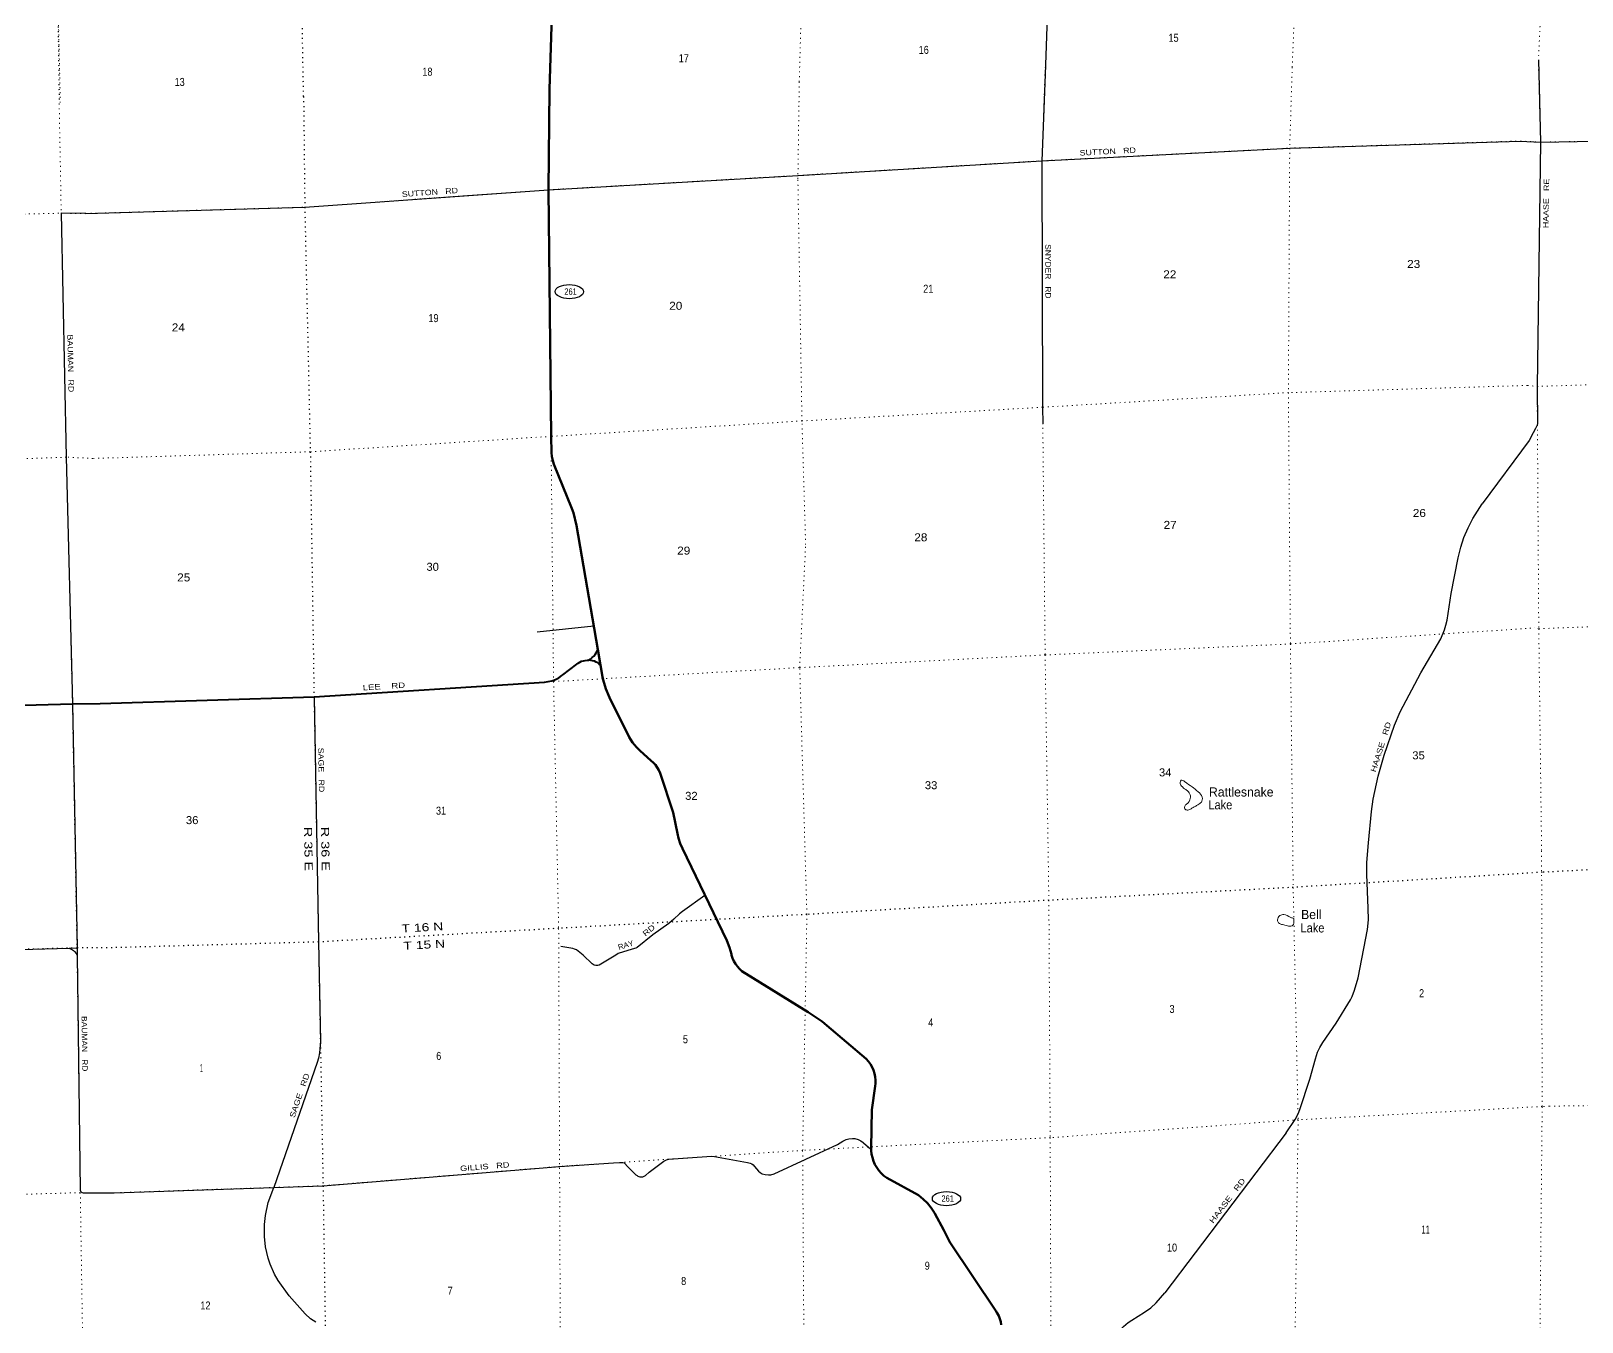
# Model space of a CAD drawing. Header units: feet. Extents: x 501257 to 757852, y -360805 to -170898.
# Drawn here: x 658054 to 691971, y -246230 to -218004 of the extents above; entities that cross this region are included whole.
import ezdxf
from ezdxf.enums import TextEntityAlignment as Align

# ---------------------------------------------------------------- set-up
doc = ezdxf.new("R2010")
doc.units = ezdxf.units.FT
doc.header["$LTSCALE"] = 70
doc.linetypes.add('DOTTED', pattern=[1.5, 0.3, -1.2])
for name, color, linetype, lineweight in [('17', 7, 'Continuous', 25), ('23', 7, 'Continuous', 70), ('26', 7, 'Continuous', 40), ('27', 7, 'Continuous', 13), ('29', 7, 'Continuous', 25), ('30', 7, 'Continuous', 25), ('39', 7, 'Continuous', 13), ('6', 7, 'DOTTED', 25), ('7', 7, 'DOTTED', 13)]:
    doc.layers.add(name, color=color, linetype=linetype, lineweight=lineweight)
doc.layers.add('41', color=7, linetype='Continuous')

msp = doc.modelspace()

# ---------------------------------------------------------------- linework, layer by layer
at = {"layer": '17'}
for centre in [(669826.45, -223702.06), (678073.69, -243533.8)]:
    msp.add_ellipse(centre, major_axis=(309.24, -1), ratio=0.500121, dxfattribs=at)
at = {"layer": '23'}
msp.add_line((670507.19, -231870.14), (670447.9, -231523.63), dxfattribs=at)
for points in [[(669678.54, -206034.17), (669677.8, -210636.49), (669494.54, -216078.88), (669395.93, -219277.08)], [(670447.9, -231523.63), (669984.15, -228813.09), (669913.82, -228537.42), (669882.38, -228442.72), (669488.75, -227470.91), (669463.61, -227391.44), (669446.19, -227307.02), (669437.7, -227221.25), (669425.37, -226866.8), (669370.48, -221475.19), (669395.93, -219277.08)], [(679272.31, -246296.3), (679260.73, -246228.2), (679242.08, -246161.69), (679216.59, -246097.49), (679184.53, -246036.3), (679153.66, -245988.97), (678144.81, -244487.61), (678014.2, -244223.91), (677820.88, -243857.81), (677813, -243844.37), (677739.88, -243734.84), (677655.72, -243633.55), (677561.43, -243541.61), (677458.04, -243460.04), (676769.56, -243079.86), (676705.64, -243032.65), (676647.01, -242979.03), (676594.3, -242919.56), (676548.1, -242854.92), (676508.91, -242785.8), (676477.15, -242712.96), (676453.19, -242637.2), (676437.28, -242559.35), (676429.59, -242480.26), (676429.28, -242420.39), (676442.18, -241595.13), (676516, -241071.61), (676521.23, -241015.91), (676521.35, -240941.77), (676513.73, -240868.03), (676498.44, -240795.48), (676475.65, -240724.94), (676445.61, -240657.16), (676408.65, -240592.89), (676365.17, -240532.84), (676315.66, -240477.66), (675456.02, -239744.91), (675352.81, -239662.05), (675050.39, -239452.82), (673600.41, -238557.67), (673548.56, -238511.07), (673501.87, -238459.32), (673460.85, -238402.96), (673425.94, -238342.62), (673397.53, -238278.97), (673375.93, -238212.69), (673369.04, -238184.68), (673328.9, -238041.69), (673270.33, -237892.74), (672301.93, -235876.11), (672251.21, -235766.21), (672212.25, -235651.6), (672188.26, -235549.01), (672097.9, -235093.28), (671812.66, -234227.91), (671783.73, -234164.3), (671748.32, -234104.06), (671706.8, -234047.86), (671659.63, -233996.3), (671618.58, -233959.12), (671365.92, -233735.04), (671292.78, -233660.43), (671209.11, -233557.38), (671136.68, -233446.15), (670708.07, -232575.92), (670626.82, -232386.28), (670565.83, -232189.18), (670551, -232126.22), (670507.19, -231870.14)]]:
    msp.add_lwpolyline(points, dxfattribs=at)
at = {"layer": '26'}
for points in [[(653341.44, -219742.48), (653389.15, -222102.39), (653497.95, -227508.52), (653647.46, -232859.11), (658959.7, -232714.98), (659563.36, -232709.07)], [(670252.53, -231759.35), (670279.88, -231741.42), (670293.26, -231732.65), (670328.8, -231703.61), (670361.12, -231671.02), (670389.85, -231635.23), (670414.68, -231596.63), (670435.34, -231555.65), (670438.51, -231547.57), (670447.9, -231523.63)], [(659563.36, -232709.07), (664242.81, -232559.59), (669284.36, -232241.11), (669365.32, -232228.84), (669444.55, -232208.17), (669521.18, -232179.33), (669594.39, -232142.64), (669663.35, -232098.5), (669686.7, -232081.1), (669988.57, -231845.93), (670021.64, -231821.89), (670057.03, -231801.44), (670094.37, -231784.8), (670133.25, -231772.16), (670173.23, -231763.65), (670213.88, -231759.37), (670252.53, -231759.35)], [(670507.19, -231870.14), (670480.13, -231845.79), (670447.05, -231821.77), (670411.64, -231801.34), (670374.29, -231784.72), (670335.41, -231772.1), (670295.42, -231763.62), (670254.76, -231759.35), (670252.53, -231759.35)], [(670510.91, -231873.53), (670510.51, -231873.13), (670507.19, -231870.14)]]:
    msp.add_lwpolyline(points, dxfattribs=at)
at = {"layer": '29', "linetype": 'DOTTED'}
msp.add_line((658475.09, -205516.54), (658670.31, -219589.26), dxfattribs=at)
at = {"layer": '29'}
for p, q in [((680360.46, -215426.9), (680228.93, -218956.63)), ((691018.52, -218632.53), (691064.63, -220432.87)), ((690617.53, -220408.51), (691064.63, -220432.87)), ((690815.69, -226954.37), (689788.56, -228340.77)), ((670364.34, -231014.19), (669125.08, -231146.22)), ((685501.4, -242096.3), (682851.56, -245591.14))]:
    msp.add_line(p, q, dxfattribs=at)
for points in [[(680228.93, -218956.63), (680160.27, -220841.18), (680172.84, -226230.05), (680180.64, -226589.91)], [(659253.72, -221992.84), (664040.85, -221855.62), (669370.48, -221475.19), (674826.83, -221161.36), (680160.27, -220841.18), (685579.52, -220564.7), (690617.53, -220408.51)], [(691064.63, -220432.87), (690990.46, -225775.62), (690995.13, -226581.92), (690988.74, -226621.32), (690978.1, -226651.14), (690956.81, -226692.26), (690905.6, -226790.5), (690815.69, -226954.37)], [(691064.63, -220432.87), (694687, -220366.1), (695214.87, -220408.7), (695327.52, -220411.87), (696440.78, -220335.66)], [(659253.72, -221992.84), (658714.29, -221988.11), (658825.1, -227321.66), (658959.7, -232714.98), (659060.57, -238052.84), (659060.31, -238207.96)], [(689111.75, -230299.5), (689261.02, -229521.57), (689318.8, -229285.54), (689386.2, -229078.42), (689482.5, -228866.48), (689583.61, -228659.36), (689788.56, -228340.77)], [(687267.7, -236448.18), (687267.7, -236183.24), (687301.4, -235752.14), (687368.81, -235070.56), (687407.32, -234798.41), (687513.26, -234292.64), (687648.06, -233835.05), (687869.55, -233182.36), (687994.72, -232890.95), (688447.31, -232033.56), (688880.64, -231291.77), (688967.32, -231094.26), (688996.21, -230993.11), (689025.08, -230887.16), (689111.75, -230299.5)], [(664242.81, -232559.59), (664341.08, -237921.72), (664381.79, -240093.43)], [(685501.4, -242096.3), (685698.09, -241802.06), (685765.49, -241681.64), (685804.01, -241582.9), (686015.86, -240918.18), (686141.05, -240475.03), (686189.19, -240332.93), (686237.34, -240229.38), (686304.75, -240118.59), (686593.63, -239694.71), (686911.4, -239184.13), (686945.1, -239111.88), (686993.25, -238972.19), (687075.11, -238702.45), (687277.32, -237652.38), (687301.39, -237440.44), (687296.58, -237180.34), (687267.7, -236448.18)], [(672791.84, -236907.78), (672299.13, -237252.49), (672236.01, -237304.44), (672113.87, -237422.56), (671999.87, -237520.32), (671649.72, -237764.71), (671311.78, -238041.69), (671281.25, -238059), (671201.85, -238082.43), (670896.49, -238176.11), (670863.92, -238193.41), (670802.85, -238229.06), (670477.13, -238428.65), (670452.7, -238437.81), (670407.91, -238436.8), (670369.24, -238427.63), (670322.41, -238396.07), (670126.98, -238208.7), (669980.4, -238094.65), (669941.73, -238077.33), (669903.04, -238066.13), (669642.47, -238017.25)], [(653856.44, -238191.87), (658890.17, -238056.74), (659060.57, -238052.84)], [(658890.17, -238056.74), (658959.22, -238093.79), (658986.25, -238110.82), (659008.26, -238130.85), (659041.29, -238172.91), (659060.31, -238207.96)], [(659060.31, -238207.96), (659130.77, -243347.06), (659138.95, -243370.73), (659150.78, -243384.38), (659172.61, -243398.03), (659195.35, -243403.49), (659873.41, -243404.85)], [(664381.79, -240093.43), (664371.91, -240257.54), (664359.69, -240345.11), (664339.33, -240459.16), (664313.67, -240555.37), (663364.54, -243287.72)], [(674304.31, -242989.3), (675690.78, -242346.11), (675806.92, -242278.12)], [(675806.92, -242278.12), (675883.26, -242242.17), (675936.23, -242225.31), (676015.67, -242215.67), (676071.04, -242218.08), (676140.85, -242237.35), (676203.45, -242268.66), (676254, -242309.6), (676261.22, -242312.01), (676420.11, -242454.11)], [(659872.41, -243404.88), (664440.39, -243251.62), (669609.86, -242829.75), (670788.87, -242751.99)], [(670788.87, -242751.99), (670945.69, -242741.33), (670993.84, -242742.52), (671022.73, -242750.96), (671040.79, -242764.8), (671099.77, -242828.03), (671282.73, -243011.07), (671308.01, -243030.93), (671326.06, -243041.17), (671369.39, -243054.42), (671403.1, -243057.42), (671434.39, -243053.21), (671465.7, -243041.77), (671489.76, -243025.52), (671571.61, -242953.27), (671894.2, -242712.43), (671921.9, -242696.16), (671949.58, -242682.91), (671976.06, -242674.48), (672004.94, -242669.08), (672934.19, -242606.46), (673001.6, -242608.85), (673083.45, -242625.72), (673719, -242741.33), (673781.6, -242756.97), (673815.29, -242770.23), (673847.8, -242794.9), (673877.88, -242828.03), (673959.73, -242929.18), (673995.85, -242963.49), (674046.4, -242991.8), (674109, -243009.25), (674181.21, -243015.89), (674229.36, -243011.07), (674304.31, -242989.3)], [(664284.37, -246230.98), (664225.34, -246201.44), (664168.34, -246162.74), (664048.22, -246051.76), (663698.07, -245660.72), (663461.93, -245326.72), (663376.43, -245184.15), (663282.78, -244968.27), (663237.99, -244831.81), (663185.06, -244585.38), (663160.64, -244363.39), (663160.63, -244096.59), (663180.99, -243899.03), (663242.06, -243615.95), (663364.54, -243287.72)], [(681663.29, -246756.62), (681730.73, -246609.26), (681795.73, -246498.48), (681863.14, -246409.36), (681942.58, -246329.89), (682046.1, -246240.78), (682125.54, -246187.79), (682407.21, -246016.79), (682539.61, -245922.87), (682662.39, -245809.67), (682851.56, -245591.14)]]:
    msp.add_lwpolyline(points, dxfattribs=at)
at = {"layer": '39'}
for points in [[(683211.14, -234511.89), (683182.78, -234438.28), (683205.34, -234385.28), (683280.66, -234415.2), (683443, -234529.03), (683574.94, -234635.72), (683665.04, -234755.76), (683648.13, -234862.93), (683567.35, -234919.7), (683512.22, -234959.61), (683466.54, -234979.1), (683407.39, -235019.12), (683335.57, -235039.4), (683282.29, -235006.8), (683292.36, -234940.09), (683345.25, -234892.2), (683384.12, -234846.76), (683400.34, -234783.88), (683408.7, -234727.28), (683391.06, -234675.49), (683336.87, -234612.73), (683277.26, -234570.26), (683240.12, -234539.18), (683211.14, -234511.89)], [(685667.1, -237406.54), (685600.55, -237383.84), (685449.83, -237321.98), (685364.01, -237344.7), (685312.58, -237440.84), (685334.54, -237502.56), (685422.23, -237542.17), (685529.66, -237569.11), (685630.21, -237568.08), (685659.28, -237542.52), (685667.89, -237514.15), (685670.67, -237476.9), (685668.91, -237458.41), (685666.81, -237406.44)]]:
    msp.add_spline(points, degree=3, dxfattribs=at)
at = {"layer": '6'}
for points in [[(664015.11, -219434.34), (663958.52, -216386.7), (663885.28, -211060.73), (663804.62, -205320.46)], [(664015.11, -219434.34), (664040.85, -221855.62), (664160.8, -227203.01), (664242.81, -232559.59), (664341.08, -237921.72), (664440.39, -243251.62), (664523.32, -248571.96), (664603.5, -253934.63), (664692.32, -259317.18), (664692.17, -264684.29), (664693.12, -265205.61)], [(722518.12, -235839.98), (717650.32, -235776.19), (712257.16, -235843.77), (707048.69, -235903.37), (701656.1, -235989.04), (696383.56, -236121.14), (691101.56, -236398.45)], [(691101.56, -236398.45), (685655.34, -236728.14), (680312.71, -237010.36), (675021.17, -237319.21), (669592.72, -237624.14), (664341.08, -237921.72), (659717.72, -238051.39)], [(659717.72, -238051.39), (659060.57, -238052.84), (653776.43, -238194.17), (648476.15, -238333.93), (643155.65, -238470.24), (637855.82, -238553.59), (632842.06, -238649), (628308.09, -238841.7)]]:
    msp.add_lwpolyline(points, dxfattribs=at)
at = {"layer": '7'}
for points in [[(685633.21, -218794.85), (685789.08, -215106.87), (686008.73, -209686.63), (685954.39, -204450.89)], [(691606.15, -204269.77), (691395.14, -209738.94), (691187.09, -215067.38), (691018.52, -218632.53)], [(680498.05, -204679.62), (680514.99, -209981.57), (680361.11, -215423.44), (680228.93, -218956.63)], [(669683.27, -205120.24), (669677.19, -210517.45), (669496.5, -216038.74), (669395.93, -219277.08)], [(658501.92, -205482.92), (658551.51, -211245.85), (658626.98, -216609.19), (658696.64, -219628.75)], [(674854.52, -219116.25), (674945.53, -215722.77), (674946.64, -215696.85)], [(691016.63, -218632.59), (691064.63, -220432.87), (690990.46, -225775.62), (691025.42, -231072.6), (691087.64, -235938.45)], [(680227.86, -218956.66), (680160.27, -220841.18), (680175.63, -226155.75), (680230.46, -231645.73), (680312.71, -237010.36), (680341.42, -242199.51), (680361.79, -247580.1), (680326.98, -252932.17), (680278.77, -258306.77), (680364.62, -263657.2), (680368.85, -264744.42)], [(685633.21, -218794.85), (685579.52, -220564.7), (685550.56, -225910.55), (685594.46, -231405.13), (685655.34, -236728.14), (685763.33, -241810.26), (685688.18, -247225.93), (685635.95, -252500.28), (685573.75, -257911.29), (685669.2, -263313.75), (685693.63, -264585.31)], [(669396.09, -219277.07), (669370.48, -221475.19), (669425.37, -226866.8), (669481.37, -232228.2), (669592.72, -237624.14), (669612.65, -242755.45), (669634.54, -248220.26), (669685.96, -253630.09), (669681.34, -259049.67), (669897.4, -264382.08), (669918.18, -265053.08)], [(674942.74, -261373.78), (674906.81, -258684.46), (675007.31, -253241.86), (674962.76, -247860), (674928.27, -242477.83), (675021.17, -237319.21), (674863.54, -231922.65), (674993.23, -229233.92), (674913.22, -226529.88), (674824.04, -221235.66), (674854.52, -219116.25)], [(658670.31, -219589.26), (658714.95, -222012.26), (658825.1, -227321.66), (658959.7, -232714.98), (659058.56, -238052.9), (659131.62, -243403.63), (659216.63, -248750), (659289.47, -254092.68), (659383.19, -259462.98), (659477.4, -264851.4), (659477.43, -265356.68)], [(722010.05, -219786.08), (717979.69, -219822.95), (712653.18, -219836.06), (707336.58, -219844.83), (701890.02, -219940.29), (696436.82, -220337.8), (691064.63, -220432.87), (690617.55, -220408.95)], [(659253.72, -221992.84), (664040.85, -221855.62), (669370.48, -221475.19), (674826.83, -221161.36), (680160.27, -220841.18), (685579.52, -220564.7), (690617.55, -220408.95)], [(627865.26, -222749.5), (632463.6, -222585.17), (637419.46, -222432.98), (642743.13, -222338.89), (648028.9, -222183.41), (653389.15, -222102.39), (658706.24, -221988.34), (659254.71, -221992.81)], [(690779.31, -225752.65), (690990.46, -225775.62), (696420.32, -225596.19), (701818.36, -225299.06), (707162.76, -225214.95), (712464.17, -225158.7)], [(690779.31, -225752.65), (685550.56, -225910.55), (680172.84, -226230.05), (674913.22, -226529.88), (669425.37, -226866.8), (664160.8, -227203.01), (659408.49, -227349.46)], [(659408.49, -227349.46), (658825.1, -227321.66), (653497.95, -227508.52), (648197.51, -227569.73), (642872.82, -227700.11), (637570.03, -227821.82), (632585.47, -227954.68), (628012.96, -228116.39)], [(722353.02, -230623.43), (717769.1, -230446.08), (712386.55, -230467.04), (707022.83, -230575.92), (701713.26, -230616.65), (699057.81, -230615.91), (696398.11, -230864.82), (691025.42, -231072.6), (690939.79, -231054.29)], [(659563.35, -232708.75), (664242.81, -232559.59), (669481.37, -232228.2), (674863.54, -231922.65), (680230.46, -231645.73), (685594.46, -231405.13), (690939.79, -231054.29)], [(628160.57, -233480.72), (632709.18, -233318.08), (637708.77, -233146.52), (643031.66, -233096.77), (648354.89, -232986.57), (653647.46, -232859.11), (658959.7, -232714.98), (659563.36, -232709.07)], [(690990.87, -264425.8), (690855.85, -258456.94), (690844.53, -257580.93), (690926.71, -252265.67), (691047.7, -246902.95), (691099.63, -241518.17), (691087.64, -235938.45)], [(691256.37, -241512.01), (696352.88, -241440.35), (701645.06, -241293.54), (707100.71, -241167.59), (712166.61, -241176.99), (717612.42, -241121.79), (722685.95, -241143.08)], [(691256.37, -241512.01), (691099.63, -241518.17), (685763.33, -241810.26), (680341.42, -242199.51), (674928.27, -242477.83), (669609.86, -242829.75), (664440.39, -243251.62), (659872.41, -243404.88)], [(659872.41, -243404.88), (659131.62, -243403.63), (653797.27, -243548.39), (648488.83, -243684.36), (643206.37, -243813.55), (637855.76, -243952.73), (632934.39, -243968.97), (628453.38, -244121.86)]]:
    msp.add_lwpolyline(points, dxfattribs=at)

# ---------------------------------------------------------------- texts
at = {"layer": '17', "width": 0.8}
for p in [(669852.49, -223770.37), (678099.73, -243602.11)]:
    msp.add_text('261', height=140, dxfattribs=at).set_placement(p, align=Align.CENTER)
at = {"layer": '27', "width": 1.3}
msp.add_text('LEE    RD', height=120, rotation=3.62, dxfattribs=at).set_placement((665312.43, -232421.79))
at = {"layer": '30'}
for s, rotation, width, p in [('SUTTON   RD', 2.921, 1.2, (680988.97, -220728.81)), ('SUTTON   RD', 4.083, 1.2, (666167.29, -221633.66)), ('HAASE   RE', 89.205, 1.2, (691238.54, -222314.03)), ('SNYDER   RD', 270.134, 1.15, (680235.41, -222664.27)), ('BAUMAN   RD', 271.19, 1.2, (658847.54, -224639.81)), ('HAASE   RD', 72.586, 1.25, (687459.95, -234217.52)), ('SAGE   RD', 271.05, 1.2, (664333.28, -233676.02)), ('RD', 39.338, 1.25, (671489.73, -237805.34)), ('RAY', 17.055, 1.05, (670911.84, -238098.18)), ('BAUMAN   RD', 270.786, 1.15, (659158.61, -239541.98)), ('SAGE   RD', 70.844, 1.25, (663815.25, -241776.68)), ('GILLIS   RD', 4.665, 1.25, (667442.2, -242936.42)), ('HAASE   RD', 52.83, 1.3, (683905.09, -244085.79))]:
    msp.add_text(s, height=120, rotation=rotation, dxfattribs=dict(at, width=width)).set_placement(p)
at = {"layer": '41'}
for s, p in [('Rattlesnake', (683813.26, -234741.44)), ('Bell', (685827.63, -237420.57))]:
    msp.add_text(s, height=200, dxfattribs=at).set_placement(p)
at = {"layer": '41', "width": 0.9}
for p in [(683801.88, -235022.25), (685816.26, -237712.77)]:
    msp.add_text('Lake', height=200, dxfattribs=at).set_placement(p)
at = {"layer": '6'}
for s, rotation, width, p in [('R 35 E', 271.05, 1.35, (664023.6, -235406.08)), ('R 36 E', 271.05, 1.35, (664395.05, -235402.81)), ('T 16 N', 3.243, 1.3, (666161.26, -237716.12)), ('T 15 N', 3.243, 1.3, (666201.82, -238095.01))]:
    msp.add_text(s, height=175, rotation=rotation, dxfattribs=dict(at, width=width)).set_placement(p)
at = {"layer": '7'}
for s, width, p in [('15', 0.85, (682928.72, -218238.51)), ('16', 0.85, (677465.43, -218503.12)), ('17', 0.85, (672218.82, -218685.64)), ('13', 0.85, (661194.76, -219204.46)), ('18', 0.85, (666612.53, -218981.32)), ('23', 1.1, (688146.74, -223184.49)), ('22', 1.1, (682814.01, -223411.53)), ('21', 0.85, (677564.67, -223725.9)), ('20', 1.1, (672010.48, -224099.13)), ('24', 1.1, (661132.32, -224572.15)), ('19', 0.85, (666745.38, -224368.71)), ('26', 1.1, (688271.16, -228629.55)), ('27', 1.1, (682821.61, -228889.68)), ('29', 1.1, (672184.3, -229451.87)), ('28', 1.1, (677370, -229160.83)), ('25', 1.1, (661251.05, -230038.36)), ('30', 1.05, (666700.63, -229805.7)), ('35', 1.05, (688259.48, -233928.81)), ('34', 1.05, (682720.55, -234301.47)), ('32', 1.05, (672358.52, -234814.07)), ('33', 1.05, (677600.31, -234581.59)), ('31', 0.85, (666910.1, -235138.59)), ('36', 1.05, (661441.62, -235344.58)), ('2', 0.85, (688407.83, -239129.1)), ('3', 0.85, (682950.15, -239473.26)), ('4', 0.85, (677673.91, -239767.45)), ('5', 0.85, (672308.85, -240135.32)), ('6', 0.85, (666914.97, -240499.89)), ('1', 0.4, (661746.75, -240767.2)), ('11', 0.65, (688460.02, -244296.35)), ('10', 0.85, (682894.61, -244690.54)), ('9', 0.85, (677597.64, -245087.1)), ('7', 0.85, (667164.24, -245635.77)), ('8', 0.85, (672270.77, -245421.34)), ('12', 0.85, (661757.38, -245957.05))]:
    msp.add_text(s, height=175, dxfattribs=dict(at, width=width)).set_placement(p)

doc.saveas('drawing.dxf')
